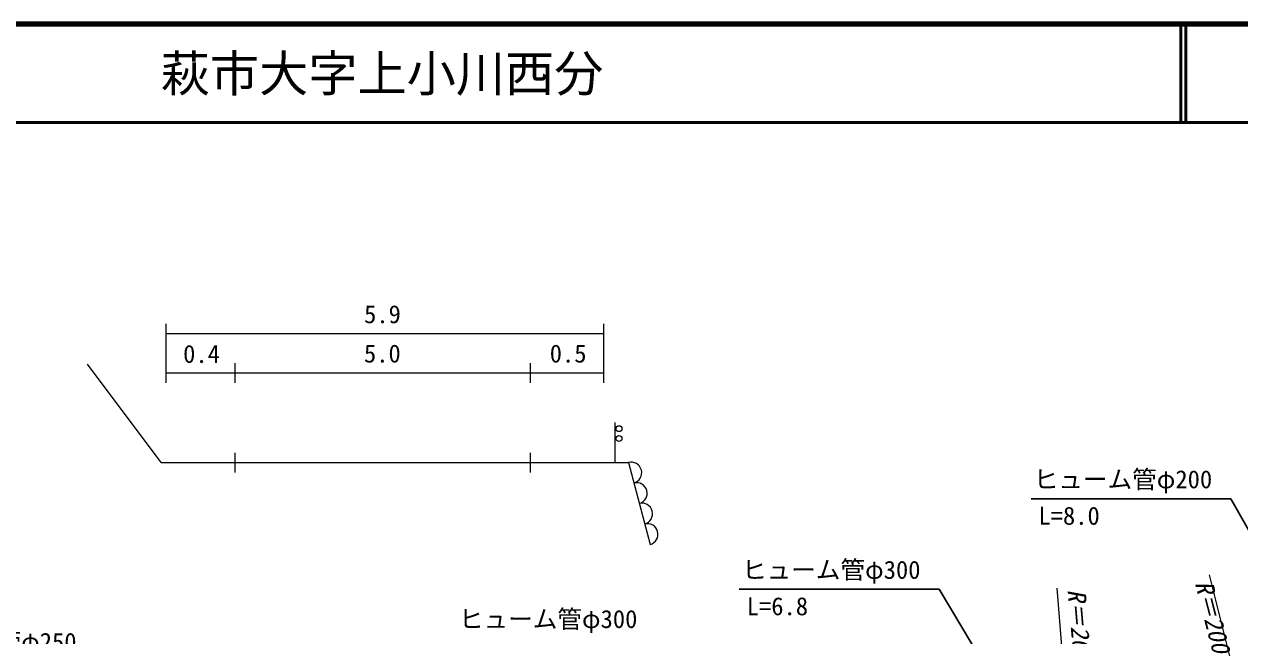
# Model space of a CAD drawing. Units: millimetres, scale not verified. Extents: x 40000 to 680000, y 20000 to 380000.
# Drawn here: x 391150 to 514716, y 317838 to 380000 of the extents above; entities that cross this region are included whole.
import ezdxf
from ezdxf.enums import TextEntityAlignment as Align

# ---------------------------------------------------------------- set-up
doc = ezdxf.new("R2010")
doc.units = ezdxf.units.MM
doc.header["$LTSCALE"] = 1000
for name, color, linetype, lineweight in [('M-STR-HTXT', 7, 'Continuous', 13), ('M-STR-STR3', 7, 'Continuous', 25), ('M-TTL', 2, 'Continuous', 140), ('M-TTL-LINE', 7, 'Continuous', 50)]:
    doc.layers.add(name, color=color, linetype=linetype, lineweight=lineweight)
doc.layers.add('M-TTL-TXT', color=7, linetype='Continuous')
doc.styles.add('ＭＳ ゴシック', font='')
doc.styles.get('ＭＳ ゴシック').set_extended_font_data('MS Gothic')

msp = doc.modelspace()

# ---------------------------------------------------------------- linework, layer by layer
at = {"layer": 'M-STR-HTXT'}
for p, q in [((405570, 343560), (405570, 349560)), ((405570, 348560), (450070, 348560)), ((450070, 343560), (450070, 349560)), ((405070, 335447), (397570, 345447)), ((412570, 345560), (412570, 343560)), ((442570, 345560), (442570, 343560)), ((405570, 344560), (450070, 344560)), ((451234, 335447), (451234, 339505)), ((412570, 336447), (412570, 334447)), ((442570, 336447), (442570, 334447)), ((405070, 335447), (452570, 335447)), ((452570, 335447), (454773, 327108)), ((518512, 296649), (511637, 324018)), ((498630, 292379), (496167, 322687))]:
    msp.add_line(p, q, dxfattribs=at)
for centre in [(451612, 338883), (451607, 337883)]:
    msp.add_circle(centre, 300, dxfattribs=at)
for centre in [(452845, 334404), (453396, 332320), (453947, 330235), (454497, 328151)]:
    msp.add_arc(centre, 1078, 284.80117, 104.80117, dxfattribs=at)
at = {"layer": 'M-STR-STR3'}
for p, q in [((493500, 331766), (513826, 331766)), ((529729, 303660), (513826, 331766)), ((463844, 322565), (484170, 322565)), ((500308, 295467), (484170, 322565))]:
    msp.add_line(p, q, dxfattribs=at)
at = {"layer": 'M-TTL'}
msp.add_line((680000, 380000), (40000, 380000), dxfattribs=at)
at = {"layer": 'M-TTL-LINE'}
for p, q in [((508747, 380000), (508747, 370000)), ((509247, 380000), (509247, 370000)), ((40000, 370000), (680000, 370000))]:
    msp.add_line(p, q, dxfattribs=at)

# ---------------------------------------------------------------- texts
at = {"layer": 'M-STR-HTXT', "style": 'ＭＳ ゴシック'}
for s, p in [('5.9', (425695, 349060)), ('0.4', (407299, 345022)), ('5.0', (425681, 345061)), ('0.5', (444570, 345060))]:
    msp.add_text(s, height=1833, dxfattribs=at).set_placement(p, align=Align.BOTTOM_LEFT)
at = {"layer": 'M-STR-HTXT', "style": 'ＭＳ ゴシック', "oblique": 15}
for rotation, p in [(284.281, (509622, 323060)), (274.865, (496666, 322470))]:
    msp.add_text('R＝200', height=1833, rotation=rotation, dxfattribs=at).set_placement(p, align=Align.BOTTOM_LEFT)
at = {"layer": 'M-STR-STR3', "style": 'ＭＳ ゴシック'}
for s, p in [('ヒューム管φ200', (493782, 332273)), ('L=8.0', (494255, 328567)), ('ヒューム管φ300', (464126, 323072)), ('L=6.8', (464599, 319366)), ('ヒューム管φ300', (435343, 318066)), ('ヒューム管φ250', (378326, 315747))]:
    msp.add_text(s, height=1833, dxfattribs=at).set_placement(p, align=Align.BOTTOM_LEFT)
at = {"layer": 'M-TTL-TXT', "style": 'ＭＳ ゴシック'}
msp.add_text('萩市大字上小川西分', height=3666, dxfattribs=at).set_placement((405024, 375000), align=Align.MIDDLE_LEFT)

doc.saveas('drawing.dxf')
